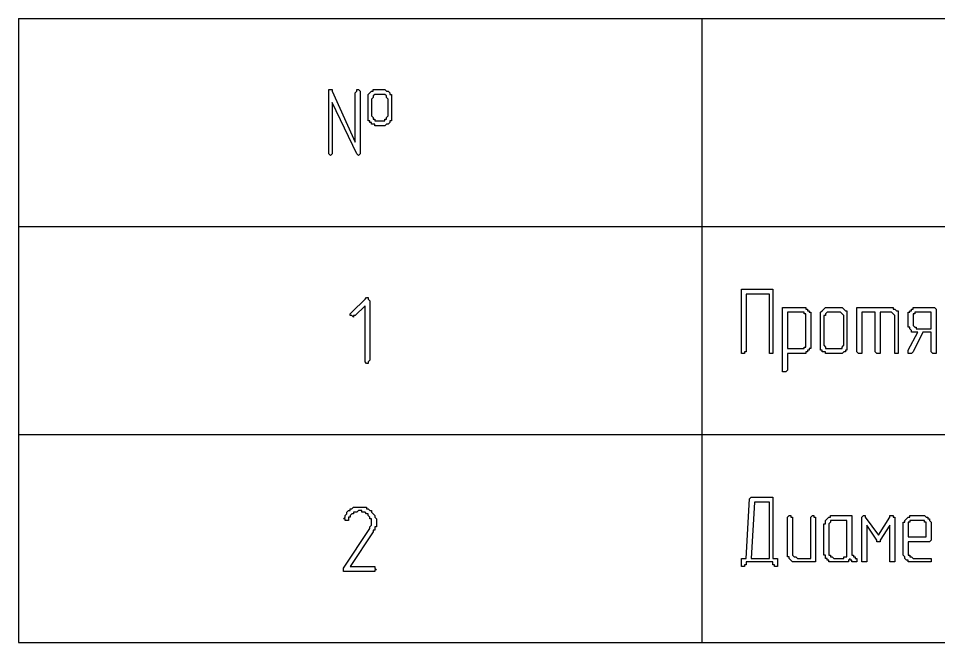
# Model space of a CAD drawing. Header units: millimetres. Extents: x 1 to 1188, y 1 to 840.
# Drawn here: x 1049.66 to 1085.06, y 154.82 to 178.82 of the extents above; entities that cross this region are included whole.
import ezdxf

# ---------------------------------------------------------------- set-up
doc = ezdxf.new("R2010")
doc.units = ezdxf.units.MM
doc.layers.add('GEOMETRY', color=7, linetype='Continuous')

msp = doc.modelspace()

# ---------------------------------------------------------------- linework, layer by layer
at = {"layer": 'GEOMETRY'}
for points in [[(1049.663, 178.823), (1075.952, 178.823), (1184.854, 178.823)], [(1049.663, 178.823), (1049.663, 154.82), (1184.854, 154.82)], [(1075.952, 178.823), (1075.952, 154.82)], [(1049.663, 170.822), (1184.854, 170.822)], [(1049.663, 162.821), (1184.854, 162.821)]]:
    msp.add_lwpolyline(points, dxfattribs=at)
for points in [[(1062.806, 173.68), (1062.806, 173.616), (1062.743, 173.553), (1062.68, 173.616), (1061.727, 175.584), (1061.727, 173.616), (1061.664, 173.553), (1061.601, 173.616), (1061.601, 176.093), (1061.727, 176.093), (1061.727, 176.029), (1062.616, 174.06), (1062.616, 175.966), (1062.68, 176.029), (1062.68, 176.093), (1062.743, 176.093), (1062.806, 176.029)], [(1064.014, 175.077), (1064.014, 174.885), (1063.95, 174.885), (1063.95, 174.822), (1063.885, 174.759), (1063.822, 174.759), (1063.759, 174.695), (1063.378, 174.695), (1063.378, 174.759), (1063.252, 174.759), (1063.252, 174.822), (1063.188, 174.822), (1063.188, 174.885), (1063.123, 174.885), (1063.123, 175.902), (1063.188, 175.966), (1063.252, 176.029), (1063.315, 176.029), (1063.315, 176.093), (1063.759, 176.093), (1063.822, 176.029), (1063.885, 176.029), (1063.95, 175.966), (1063.95, 175.902), (1064.014, 175.902)], [(1063.885, 175.077), (1063.885, 175.711), (1063.822, 175.776), (1063.822, 175.839), (1063.759, 175.902), (1063.378, 175.902), (1063.315, 175.839), (1063.315, 175.776), (1063.252, 175.711), (1063.252, 175.077), (1063.315, 175.014), (1063.315, 174.95), (1063.378, 174.95), (1063.378, 174.885), (1063.759, 174.885), (1063.759, 174.95), (1063.822, 174.95), (1063.822, 175.014)], [(1078.681, 165.996), (1078.681, 165.932), (1078.555, 165.932), (1078.555, 168.219), (1077.666, 168.219), (1077.666, 165.996), (1077.602, 165.996), (1077.602, 165.932), (1077.476, 165.932), (1077.476, 168.409), (1078.681, 168.409)], [(1063.188, 165.679), (1063.123, 165.615), (1063.123, 165.552), (1063.06, 165.552), (1062.997, 165.615), (1062.997, 167.773), (1062.616, 167.393), (1062.553, 167.393), (1062.553, 167.33), (1062.489, 167.393), (1062.426, 167.393), (1062.426, 167.456), (1062.489, 167.52), (1062.997, 168.028), (1063.06, 168.092), (1063.123, 168.092), (1063.123, 168.028), (1063.188, 167.965)], [(1079.253, 165.932), (1079.253, 165.297), (1079.19, 165.234), (1079.063, 165.234), (1079.063, 167.71), (1079.952, 167.71), (1079.952, 167.647), (1080.015, 167.647), (1080.015, 167.583), (1080.079, 167.583), (1080.079, 167.52), (1080.142, 167.52), (1080.142, 166.123), (1080.079, 166.123), (1080.079, 166.059), (1080.015, 166.059), (1080.015, 165.996), (1079.952, 165.996), (1079.952, 165.932)], [(1079.253, 166.123), (1079.889, 166.123), (1079.889, 166.186), (1079.952, 166.186), (1079.952, 167.456), (1079.889, 167.456), (1079.889, 167.52), (1079.253, 167.52)], [(1081.539, 166.251), (1081.539, 166.059), (1081.476, 166.059), (1081.476, 165.996), (1081.413, 165.996), (1081.348, 165.932), (1080.714, 165.932), (1080.714, 165.996), (1080.586, 165.996), (1080.586, 166.059), (1080.523, 166.059), (1080.523, 167.52), (1080.586, 167.583), (1080.651, 167.647), (1080.714, 167.71), (1081.348, 167.71), (1081.413, 167.647), (1081.476, 167.583), (1081.539, 167.583)], [(1081.413, 166.251), (1081.413, 167.393), (1081.348, 167.456), (1081.285, 167.52), (1080.777, 167.52), (1080.714, 167.456), (1080.714, 167.393), (1080.651, 167.393), (1080.651, 166.251), (1080.714, 166.186), (1080.714, 166.123), (1081.348, 166.123), (1081.348, 166.186)], [(1082.619, 167.52), (1082.11, 167.52), (1082.11, 165.932), (1081.983, 165.932), (1081.92, 165.996), (1081.92, 167.71), (1083.317, 167.71), (1083.317, 167.647), (1083.381, 167.647), (1083.444, 167.583), (1083.507, 167.583), (1083.507, 165.932), (1083.381, 165.932), (1083.381, 167.393), (1083.254, 167.52), (1082.809, 167.52), (1082.809, 165.932), (1082.682, 165.932), (1082.619, 165.996)], [(1084.968, 165.996), (1084.968, 165.932), (1084.841, 165.932), (1084.778, 165.996), (1084.778, 166.758), (1084.46, 166.758), (1084.079, 165.996), (1084.016, 165.932), (1083.889, 165.932), (1083.889, 166.059), (1084.269, 166.758), (1084.016, 166.758), (1084.016, 166.821), (1083.952, 166.885), (1083.952, 166.948), (1083.889, 166.948), (1083.889, 167.52), (1083.952, 167.52), (1083.952, 167.583), (1084.016, 167.583), (1084.016, 167.647), (1084.079, 167.647), (1084.079, 167.71), (1084.905, 167.71), (1084.968, 167.647)], [(1084.778, 166.885), (1084.778, 167.52), (1084.143, 167.52), (1084.143, 167.456), (1084.079, 167.456), (1084.079, 167.013), (1084.143, 166.948), (1084.206, 166.948), (1084.206, 166.885)], [(1078.808, 158.058), (1078.872, 158.058), (1078.872, 157.741), (1078.745, 157.741), (1078.745, 157.805), (1078.681, 157.805), (1078.681, 157.931), (1077.666, 157.931), (1077.666, 157.805), (1077.602, 157.805), (1077.602, 157.741), (1077.476, 157.741), (1077.476, 158.058), (1077.666, 158.058), (1077.793, 160.344), (1077.856, 160.408), (1078.681, 160.408), (1078.681, 158.058)], [(1063.315, 157.551), (1062.171, 157.551), (1062.171, 157.678), (1063.188, 159.202), (1063.188, 159.265), (1063.252, 159.329), (1063.252, 159.582), (1063.188, 159.582), (1063.188, 159.646), (1063.123, 159.709), (1063.123, 159.773), (1063.06, 159.773), (1062.997, 159.836), (1062.87, 159.836), (1062.87, 159.901), (1062.743, 159.901), (1062.68, 159.836), (1062.553, 159.836), (1062.553, 159.773), (1062.489, 159.773), (1062.426, 159.709), (1062.426, 159.646), (1062.363, 159.646), (1062.363, 159.519), (1062.235, 159.519), (1062.235, 159.582), (1062.171, 159.582), (1062.235, 159.646), (1062.235, 159.709), (1062.298, 159.773), (1062.298, 159.836), (1062.363, 159.901), (1062.426, 159.901), (1062.426, 159.964), (1062.489, 159.964), (1062.553, 160.027), (1063.06, 160.027), (1063.06, 159.964), (1063.123, 159.964), (1063.188, 159.901), (1063.252, 159.901), (1063.252, 159.836), (1063.378, 159.709), (1063.378, 159.646), (1063.442, 159.582), (1063.442, 159.265), (1063.378, 159.265), (1063.378, 159.139), (1063.315, 159.139), (1063.315, 159.075), (1062.426, 157.741), (1063.378, 157.741), (1063.378, 157.678), (1063.442, 157.614), (1063.378, 157.614), (1063.378, 157.551)], [(1077.856, 158.058), (1078.555, 158.058), (1078.555, 160.218), (1077.983, 160.218)], [(1080.332, 157.995), (1080.332, 157.931), (1079.444, 157.931), (1079.317, 158.058), (1079.317, 158.122), (1079.253, 158.122), (1079.253, 159.646), (1079.317, 159.709), (1079.38, 159.709), (1079.38, 159.646), (1079.444, 159.646), (1079.444, 158.185), (1079.507, 158.122), (1079.57, 158.122), (1079.634, 158.058), (1080.142, 158.058), (1080.142, 159.646), (1080.206, 159.709), (1080.269, 159.709), (1080.269, 159.646), (1080.332, 159.646)], [(1081.856, 158.058), (1081.92, 158.058), (1081.92, 157.931), (1081.73, 157.931), (1081.73, 157.995), (1081.666, 157.995), (1081.666, 158.058), (1081.603, 157.995), (1081.603, 157.931), (1080.841, 157.931), (1080.841, 157.995), (1080.777, 157.995), (1080.777, 158.058), (1080.714, 158.058), (1080.714, 158.185), (1080.651, 158.185), (1080.651, 159.392), (1080.714, 159.392), (1080.714, 159.519), (1080.841, 159.646), (1080.904, 159.646), (1080.904, 159.709), (1081.73, 159.709), (1081.73, 158.185), (1081.793, 158.185), (1081.793, 158.122), (1081.856, 158.122)], [(1083.381, 157.995), (1083.381, 157.931), (1083.19, 157.931), (1083.19, 159.329), (1082.809, 158.757), (1082.809, 158.694), (1082.682, 158.694), (1082.682, 158.757), (1082.302, 159.329), (1082.302, 157.931), (1082.11, 157.931), (1082.11, 159.646), (1082.173, 159.709), (1082.238, 159.709), (1082.238, 159.646), (1082.745, 158.947), (1083.19, 159.646), (1083.19, 159.709), (1083.317, 159.709), (1083.317, 159.646), (1083.381, 159.646)], [(1083.889, 158.694), (1083.889, 158.185), (1083.952, 158.185), (1083.952, 158.122), (1084.016, 158.122), (1084.079, 158.058), (1084.778, 158.058), (1084.778, 157.931), (1083.889, 157.931), (1083.889, 157.995), (1083.826, 157.995), (1083.761, 158.058), (1083.761, 158.122), (1083.698, 158.185), (1083.698, 159.456), (1083.761, 159.456), (1083.761, 159.519), (1083.826, 159.582), (1083.889, 159.646), (1083.952, 159.646), (1083.952, 159.709), (1084.523, 159.709), (1084.588, 159.646), (1084.651, 159.646), (1084.651, 159.582), (1084.714, 159.582), (1084.714, 159.519), (1084.778, 159.456), (1084.778, 158.757), (1084.714, 158.694)], [(1081.539, 158.248), (1081.539, 159.519), (1080.904, 159.519), (1080.904, 159.456), (1080.841, 159.392), (1080.841, 158.185), (1080.904, 158.185), (1080.904, 158.122), (1080.968, 158.122), (1081.031, 158.058), (1081.413, 158.058), (1081.413, 158.122), (1081.539, 158.122)], [(1083.889, 158.884), (1084.588, 158.884), (1084.588, 159.456), (1084.523, 159.456), (1084.523, 159.519), (1083.952, 159.519), (1083.952, 159.456), (1083.889, 159.456)]]:
    msp.add_lwpolyline(points, close=True, dxfattribs=at)

doc.saveas('drawing.dxf')
